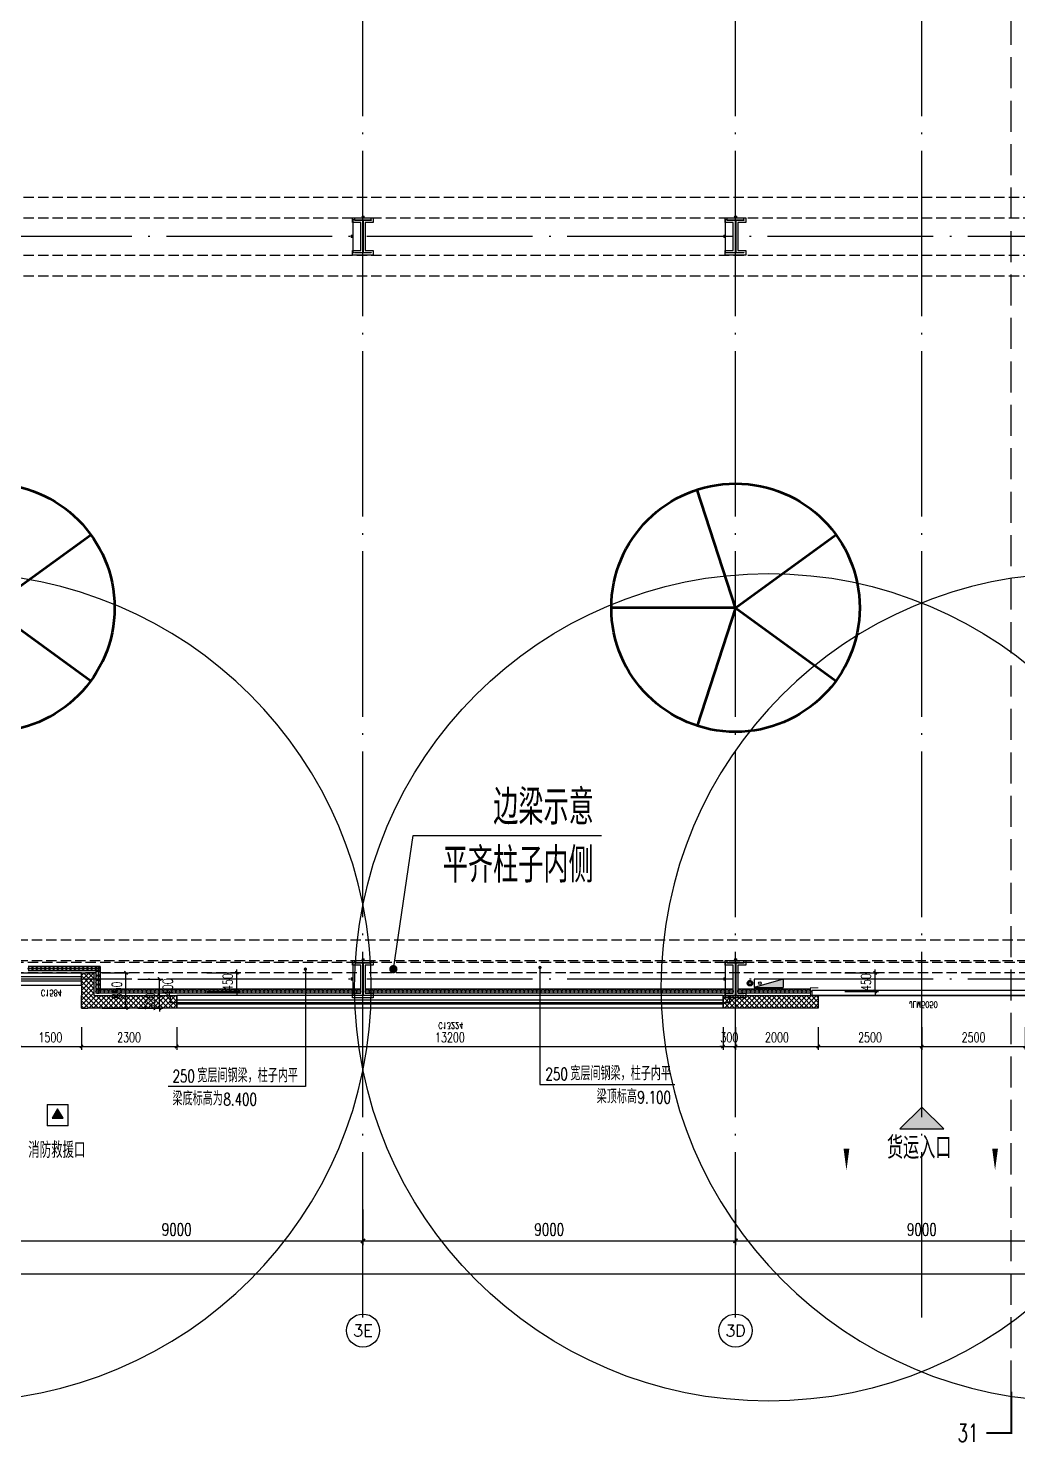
# Model space of a CAD drawing. Extents: x -1313754 to 847533, y 489853 to 941203.
# Drawn here: x -172940 to -149037, y 537738 to 571901 of the extents above; entities that cross this region are included whole.
import ezdxf
from ezdxf.enums import TextEntityAlignment as Align

# ---------------------------------------------------------------- set-up
doc = ezdxf.new("R2010")
doc.units = 0
doc.header["$LTSCALE"] = 1000
doc.header["$MEASUREMENT"] = 0
for name, pattern in [('10平面$0$DASH', [0.35, 0.25, -0.1]), ('DASH', [0.35, 0.25, -0.1]), ('DOTE', [2.42, 2, -0.2, 0.02, -0.2])]:
    doc.linetypes.add(name, pattern=pattern)
doc.layers.get('Defpoints').update_dxf_attribs({"color": 210})
for name, color, linetype in [('10平面$0$WINDOW', 4, 'Continuous'), ('10平面$0$WINDOW_TEXT', 7, 'Continuous'), ('A-AXIS-D', 1, 'Continuous'), ('A-AXIS-DOTE', 14, 'DOTE'), ('A-AXIS-DP', 126, 'Continuous'), ('A-AXIS-SYMB', 3, 'Continuous'), ('A-HATCH-2', 251, 'Continuous'), ('A-HRAIL', 173, 'Continuous'), ('A-LIN-V', 9, 'Continuous'), ('A-SFCE', 30, 'Continuous'), ('A-TEXT', 61, 'Continuous'), ('A-WINDOW', 140, 'Continuous'), ('AS-COLN', 6, 'Continuous'), ('AS-WALL', 40, 'Continuous'), ('AS-结构边线层', 200, 'Continuous'), ('DIM_SYMB', 3, 'Continuous'), ('FH-line', 180, 'Continuous'), ('FH-tri', 180, 'Continuous'), ('PUB_HATCH', 8, 'Continuous'), ('PUB_TEXT', 7, 'Continuous'), ('RP-N2-01$0$$0$A-WIND-J', 1, 'Continuous'), ('RP-N2-01$0$A-WIND-J', 3, 'Continuous'), ('SB_ZF消火栓', 10, 'Continuous'), ('SB_ZF消火栓M', 10, 'Continuous'), ('建-窗', 4, 'Continuous'), ('建-门窗编号', 7, 'Continuous')]:
    doc.layers.add(name, color=color, linetype=linetype)
doc.layers.add('LG-ZF消防', color=1, linetype='Continuous', lineweight=60)
doc.styles.add('10平面$0$_TCH_WINDOW', font='SIMPLEX', dxfattribs={"height": 3.5, "bigfont": 'GBCBIG'})
doc.styles.add('_TCH_AXIS', font='COMPLEX', dxfattribs={"bigfont": 'GBCBIG'})
doc.styles.add('_TCH_DIM', font='SIMPLEX', dxfattribs={"bigfont": 'GBCBIG'})
doc.styles.add('_TCH_DIM_T3', font='SIMPLEX', dxfattribs={"width": 0.705882, "bigfont": 'GBCBIG'})
doc.styles.add('_TCH_LABEL', font='COMPLEX', dxfattribs={"bigfont": 'GBCBIG'})
doc.styles.add('A-STANDARD', font='SIMPLEX', dxfattribs={"bigfont": 'GBCBIG'})
doc.styles.add('A-WIN-LABEL', font='SIMPLEX', dxfattribs={"bigfont": 'GBCBIG'})
doc.dimstyles.new('_TCH_ARCH&&10', dxfattribs={"dimtxt": 29.75, "dimasz": 10, "dimexe": 10, "dimexo": 10, "dimgap": 12.625, "dimtad": 1, "dimdec": 0, "dimzin": 0, "dimdsep": 46, "dimtxsty": '_TCH_DIM_T3', "dimblk": 'ARCHTICK', "dimcen": 0.09, "dimclrt": 7, "dimazin": 2, "dimtfac": 1, "dimtdec": 0, "dimtix": 1, "dimtmove": 2, "dimatfit": 3, "dimfxl": 0, "dimtolj": 1, "dimtzin": 0, "dimarcsym": 0})
doc.dimstyles.new('_TCH_ARCH&&100', dxfattribs={"dimtxt": 297.5, "dimasz": 100, "dimexe": 100, "dimexo": 100, "dimgap": 126.25, "dimtad": 1, "dimdec": 0, "dimzin": 0, "dimdsep": 46, "dimtxsty": '_TCH_DIM_T3', "dimblk": 'ARCHTICK', "dimcen": 0.09, "dimclrt": 7, "dimazin": 2, "dimtfac": 1, "dimtdec": 0, "dimtix": 1, "dimtmove": 2, "dimatfit": 3, "dimfxl": 0, "dimtolj": 1, "dimtzin": 0, "dimarcsym": 0})
doc.dimstyles.new('_TCH_ARCH&&80', dxfattribs={"dimtxt": 238, "dimasz": 80, "dimexe": 80, "dimexo": 80, "dimgap": 101, "dimtad": 1, "dimdec": 0, "dimzin": 0, "dimdsep": 46, "dimtxsty": '_TCH_DIM_T3', "dimblk": 'ARCHTICK', "dimcen": 0.09, "dimclrt": 7, "dimazin": 2, "dimtfac": 1, "dimtdec": 0, "dimtix": 1, "dimtmove": 2, "dimatfit": 3, "dimfxl": 0, "dimtolj": 1, "dimtzin": 0, "dimarcsym": 0})
pattern_1 = [(45, (60, 0), (-60.000061, 60.000061), []), (135, (60, 0), (-60.000061, -60.000061), [])]

# ---------------------------------------------------------------- blocks, each defined once
blk = doc.blocks.new('_ArchTick')
at = {"color": 0, "linetype": 'ByBlock', "const_width": 0.4}
blk.add_lwpolyline([(-0.5, -0.5), (0.5, 0.5)], dxfattribs=at)
blk = doc.blocks.new('*D1278')
at = {"layer": 'A-AXIS-D', "color": 0, "lineweight": -2}
for p, q in [((46882, -261470), (46882, -262328)), ((55882, -261470), (55882, -262328)), ((46882, -262228), (55882, -262228))]:
    blk.add_line(p, q, dxfattribs=at)
at = {"layer": 'Defpoints', "color": 0}
for p in [(46882, -261370), (55882, -261370), (55882, -262228)]:
    blk.add_point(p, dxfattribs=at)
at = {"layer": 'A-AXIS-D', "color": 0, "lineweight": -2, "xscale": 100, "yscale": 100, "zscale": 100, "rotation": 180}
blk.add_blockref('_ArchTick', (46882, -262228), dxfattribs=at)
at = {"layer": 'A-AXIS-D', "color": 0, "lineweight": -2, "xscale": 100, "yscale": 100, "zscale": 100}
blk.add_blockref('_ArchTick', (55882, -262228), dxfattribs=at)
at = {"layer": 'A-AXIS-D', "color": 7, "insert": (51382, -261953), "char_height": 297.5, "attachment_point": 5, "style": '_TCH_DIM_T3'}
blk.add_mtext('\\A1;9000', dxfattribs=at)
blk = doc.blocks.new('*D1279')
at = {"layer": 'A-AXIS-D', "color": 0, "lineweight": -2}
for p, q in [((55882, -261470), (55882, -262328)), ((64882, -261470), (64882, -262328)), ((55882, -262228), (64882, -262228))]:
    blk.add_line(p, q, dxfattribs=at)
at = {"layer": 'Defpoints', "color": 0}
for p in [(55882, -261370), (64882, -261370), (64882, -262228)]:
    blk.add_point(p, dxfattribs=at)
at = {"layer": 'A-AXIS-D', "color": 0, "lineweight": -2, "xscale": 100, "yscale": 100, "zscale": 100, "rotation": 180}
blk.add_blockref('_ArchTick', (55882, -262228), dxfattribs=at)
at = {"layer": 'A-AXIS-D', "color": 0, "lineweight": -2, "xscale": 100, "yscale": 100, "zscale": 100}
blk.add_blockref('_ArchTick', (64882, -262228), dxfattribs=at)
at = {"layer": 'A-AXIS-D', "color": 7, "insert": (60382, -261953), "char_height": 297.5, "attachment_point": 5, "style": '_TCH_DIM_T3'}
blk.add_mtext('\\A1;9000', dxfattribs=at)
blk = doc.blocks.new('*D1280')
at = {"layer": 'A-AXIS-D', "color": 0, "lineweight": -2}
for p, q in [((64882, -261470), (64882, -262328)), ((73882, -261470), (73882, -262328)), ((64882, -262228), (73882, -262228))]:
    blk.add_line(p, q, dxfattribs=at)
at = {"layer": 'Defpoints', "color": 0}
for p in [(64882, -261370), (73882, -261370), (73882, -262228)]:
    blk.add_point(p, dxfattribs=at)
at = {"layer": 'A-AXIS-D', "color": 0, "lineweight": -2, "xscale": 100, "yscale": 100, "zscale": 100, "rotation": 180}
blk.add_blockref('_ArchTick', (64882, -262228), dxfattribs=at)
at = {"layer": 'A-AXIS-D', "color": 0, "lineweight": -2, "xscale": 100, "yscale": 100, "zscale": 100}
blk.add_blockref('_ArchTick', (73882, -262228), dxfattribs=at)
at = {"layer": 'A-AXIS-D', "color": 7, "insert": (69382, -261953), "char_height": 297.5, "attachment_point": 5, "style": '_TCH_DIM_T3'}
blk.add_mtext('\\A1;9000', dxfattribs=at)
blk = doc.blocks.new('*D1408')
at = {"layer": 'A-AXIS-D', "color": 0, "lineweight": -2}
for p, q in [((-93018, -261570), (-93018, -263128)), ((92682, -261570), (92682, -263128)), ((-93018, -263028), (92682, -263028))]:
    blk.add_line(p, q, dxfattribs=at)
at = {"layer": 'Defpoints', "color": 0}
for p in [(-93018, -261470), (92682, -261470), (92682, -263028)]:
    blk.add_point(p, dxfattribs=at)
at = {"layer": 'A-AXIS-D', "color": 0, "lineweight": -2, "xscale": 100, "yscale": 100, "zscale": 100, "rotation": 180}
blk.add_blockref('_ArchTick', (-93018, -263028), dxfattribs=at)
at = {"layer": 'A-AXIS-D', "color": 0, "lineweight": -2, "xscale": 100, "yscale": 100, "zscale": 100}
blk.add_blockref('_ArchTick', (92682, -263028), dxfattribs=at)
at = {"layer": 'A-AXIS-D', "color": 7, "insert": (-168, -262753), "char_height": 297.5, "attachment_point": 5, "style": '_TCH_DIM_T3'}
blk.add_mtext('\\A1;185700', dxfattribs=at)
blk = doc.blocks.new('JYC-1')
at = {"layer": 'FH-tri'}
h = blk.add_hatch(color=2, dxfattribs=at)
h.dxf.hatch_style = 1
h.paths.add_polyline_path([(1120, -2370), (2370, -1120), (1120, -1120)])
at = {"layer": 'FH-tri', "color": 2}
blk.add_lwpolyline([(1120, -2370), (2370, -1120), (2370, -1120), (1120, -1120)], close=True, dxfattribs=at)
at = {"layer": 'A-TEXT', "style": 'A-STANDARD'}
blk.add_text('货运入口', height=900.2, rotation=45, dxfattribs=at).set_placement((1604, -3587))
blk = doc.blocks.new('WINDOW2DLIB$DYNSTYLE$00000005')
at = {"color": 0}
for points in [[(-0.5, 0.5), (-0.5, -0.5)], [(-0.5, 0.5), (0.5, 0.5)], [(0.5, -0.5), (0.5, 0.5)], [(0.5, 0.1667), (-0.5, 0.1667)], [(0.5, -0.1667), (-0.5, -0.1667)], [(-0.5, -0.5), (0.5, -0.5)]]:
    blk.add_lwpolyline(points, dxfattribs=at)
blk = doc.blocks.new('10平面$0$$DorLib2D$00000126')
at = {"color": 0, "linetype": 'Continuous'}
for p, q in [((-0.532, 0.5), (-0.532, 0.9)), ((0.532, 0.9), (0.532, 0.5))]:
    blk.add_line(p, q, dxfattribs=at)
at = {"color": 0, "linetype": '10平面$0$DASH'}
for p, q in [((-0.532, 0.9), (0.532, 0.9)), ((-0.532, 0.5), (0.532, 0.5))]:
    blk.add_line(p, q, dxfattribs=at)
blk = doc.blocks.new('42343243')
at = {"layer": 'PUB_HATCH'}
h = blk.add_hatch(dxfattribs=at)
h.set_pattern_fill('多孔材料', color=256, scale=30, style=0)
h.set_pattern_definition(pattern_1)
h.paths.add_polyline_path([(-171654, 1222870), (-171504, 1222970), (-171504, 1223170), (-171654, 1223170)])
h = blk.add_hatch(dxfattribs=at)
h.set_pattern_fill('多孔材料', color=256, scale=30, style=0)
h.set_pattern_definition(pattern_1)
h.paths.add_polyline_path([(-171354, 1222870), (-169354, 1222870), (-169354, 1223170), (-171504, 1223170), (-171504, 1222970)])
h = blk.add_hatch(dxfattribs=at)
h.set_pattern_fill('多孔材料', color=256, scale=30, style=0)
h.set_pattern_definition(pattern_1)
h.paths.add_polyline_path([(-153854, 1223170), (-156154, 1223170), (-156154, 1222870), (-153854, 1222870)])
h = blk.add_hatch(dxfattribs=at)
h.set_pattern_fill('多孔材料', color=256, scale=30, style=0)
h.set_pattern_definition(pattern_1)
h.paths.add_polyline_path([(-171654, 1222620), (-171354, 1222320), (-171354, 1222870), (-171504, 1222970), (-171654, 1222870)])
h = blk.add_hatch(dxfattribs=at)
h.set_pattern_fill('多孔材料', color=256, scale=30, style=0)
h.set_pattern_definition(pattern_1)
h.paths.add_polyline_path([(-171654, 1222620), (-171654, 1222320), (-171354, 1222320)])
at = {"layer": 'AS-WALL'}
for p, q in [((-171654, 1223170), (-171504, 1223170)), ((-171654, 1223170), (-171654, 1222870)), ((-169354, 1223170), (-171504, 1223170)), ((-169354, 1222870), (-169354, 1223170)), ((-153854, 1223170), (-156154, 1223170)), ((-156154, 1223170), (-156154, 1222870)), ((-153854, 1222870), (-153854, 1223170)), ((-171654, 1222870), (-171654, 1222870)), ((-171654, 1222620), (-171654, 1222870)), ((-171354, 1222320), (-171354, 1222870)), ((-171354, 1222870), (-169354, 1222870)), ((-156154, 1222870), (-153854, 1222870)), ((-171654, 1222620), (-171654, 1222320)), ((-171654, 1222320), (-171354, 1222320))]:
    blk.add_line(p, q, dxfattribs=at)
at = {"layer": '10平面$0$WINDOW'}
ref = blk.add_blockref('10平面$0$$DorLib2D$00000126', (-151354, 1223020), dxfattribs=dict(at, xscale=5000, yscale=300, zscale=300, rotation=180))
ref.add_attrib('A', 'JLM5050', (-151655, 1223016), dxfattribs={"layer": '10平面$0$WINDOW_TEXT', "ltscale": 500, "height": 148.8, "style": '10平面$0$_TCH_WINDOW', "width": 0.705882})
at = {"layer": '建-窗'}
ref = blk.add_blockref('WINDOW2DLIB$DYNSTYLE$00000005', (-162754, 1223020), dxfattribs=dict(at, xscale=-13200, yscale=-300, zscale=300, rotation=359.9999999996728))
ref.add_attrib('A', 'C13224', (-163034, 1223521), dxfattribs={"layer": '建-门窗编号', "ltscale": 500, "height": 148.8, "style": 'A-WIN-LABEL', "width": 0.705882})
ref = blk.add_blockref('WINDOW2DLIB$DYNSTYLE$00000005', (-172404, 1222470), dxfattribs=dict(at, xscale=-1500, yscale=300, zscale=300, rotation=179.9999999999555))
ref.add_attrib('A', 'C1584', (-172634, 1222733), dxfattribs={"layer": '建-门窗编号', "ltscale": 500, "height": 148.8, "rotation": 360, "style": 'A-WIN-LABEL', "width": 0.705882})
blk = doc.blocks.new('43243')
at = {"layer": 'AS-结构边线层'}
blk.add_lwpolyline([(-210494, 548520), (-200454, 548520), (-200454, 549070), (-198354, 549070), (-198354, 548520), (-196514, 548520), (-196514, 548350), (-175294, 548350), (-175294, 548520), (-173454, 548520), (-173454, 549070), (-171354, 549070), (-171354, 548520), (-169514, 548520), (-169514, 548350), (-155994, 548350), (-155994, 548520), (-146454, 548520)], dxfattribs=at)
blk = doc.blocks.new('*D1757')
at = {"layer": 'A-AXIS-DP', "color": 0, "lineweight": -2}
for p, q in [((-153210, 549070), (-152402, 549070)), ((-152482, 549070), (-152482, 549150)), ((-152482, 548620), (-152482, 549070)), ((-153210, 548620), (-152402, 548620)), ((-152482, 548620), (-152482, 548540))]:
    blk.add_line(p, q, dxfattribs=at)
at = {"layer": 'Defpoints', "color": 0}
for p in [(-153290, 549070), (-152482, 549070), (-153290, 548620)]:
    blk.add_point(p, dxfattribs=at)
at = {"layer": 'A-AXIS-DP', "color": 0, "lineweight": -2, "xscale": 80, "yscale": 80, "zscale": 80}
for p, rotation in [((-152482, 549070), 270), ((-152482, 548620), 90)]:
    blk.add_blockref('_ArchTick', p, dxfattribs=dict(at, rotation=rotation))
at = {"layer": 'A-AXIS-DP', "color": 7, "insert": (-152702, 548845), "char_height": 238, "attachment_point": 5, "rotation": 90, "style": '_TCH_DIM_T3'}
blk.add_mtext('\\A1;450', dxfattribs=at)
blk = doc.blocks.new('*D1760')
at = {"layer": 'A-AXIS-DP', "color": 0, "lineweight": -2}
for p, q in [((-168630, 549070), (-167822, 549070)), ((-167902, 549070), (-167902, 549150)), ((-167902, 548620), (-167902, 549070)), ((-168630, 548620), (-167822, 548620)), ((-167902, 548620), (-167902, 548540))]:
    blk.add_line(p, q, dxfattribs=at)
at = {"layer": 'Defpoints', "color": 0}
for p in [(-168710, 549070), (-167902, 549070), (-168710, 548620)]:
    blk.add_point(p, dxfattribs=at)
at = {"layer": 'A-AXIS-DP', "color": 0, "lineweight": -2, "xscale": 80, "yscale": 80, "zscale": 80}
for p, rotation in [((-167902, 549070), 270), ((-167902, 548620), 90)]:
    blk.add_blockref('_ArchTick', p, dxfattribs=dict(at, rotation=rotation))
at = {"layer": 'A-AXIS-DP', "color": 7, "insert": (-168122, 548845), "char_height": 238, "attachment_point": 5, "rotation": 90, "style": '_TCH_DIM_T3'}
blk.add_mtext('\\A1;450', dxfattribs=at)
blk = doc.blocks.new('4324324')
at = {"layer": 'A-HATCH-2', "linetype": 'DASH'}
for p, q in [((-313054.2, 567820), (-128854.2, 567820)), ((-313054.2, 567320), (-128854.2, 567320)), ((-313054.2, 566419.9), (-128854.2, 566419.9)), ((-313054.2, 565919.9), (-128854.2, 565919.9)), ((-312854.2, 549870), (-138054.2, 549870)), ((-312854.2, 549370), (-138054.2, 549370))]:
    blk.add_line(p, q, dxfattribs=at)
blk = doc.blocks.new('w4324324')
at = {"layer": 'A-HATCH-2', "lineweight": 60}
for q in [(-1694760, 686605), (-1697614, 684532), (-1691907, 684532), (-1696524, 681178), (-1692997, 681178)]:
    blk.add_line((-1694760, 683605), q, dxfattribs=at)
blk.add_circle((-1694760, 683605), 3000, dxfattribs=at)
blk = doc.blocks.new('342343')
at = {"layer": 'A-LIN-V'}
for p in [(1030710, -26444), (1030710, -44444)]:
    blk.add_blockref('w4324324', p, dxfattribs=at)
blk = doc.blocks.new('*D1767')
at = {"layer": 'A-AXIS-DP', "color": 0, "lineweight": -2}
for p, q in [((-165054, 621030), (-165054, 621079)), ((-165054, 621069), (-164654, 621069)), ((-164654, 621030), (-164654, 621079))]:
    blk.add_line(p, q, dxfattribs=at)
at = {"layer": 'Defpoints', "color": 0}
for p in [(-165054, 621020), (-164654, 621069), (-164654, 621020)]:
    blk.add_point(p, dxfattribs=at)
at = {"layer": 'A-AXIS-DP', "color": 0, "lineweight": -2, "xscale": 10, "yscale": 10, "zscale": 10, "rotation": 180}
blk.add_blockref('_ArchTick', (-165054, 621069), dxfattribs=at)
at = {"layer": 'A-AXIS-DP', "color": 0, "lineweight": -2, "xscale": 10, "yscale": 10, "zscale": 10}
blk.add_blockref('_ArchTick', (-164654, 621069), dxfattribs=at)
at = {"layer": 'A-AXIS-DP', "color": 7, "insert": (-164854, 621096), "char_height": 29.8, "attachment_point": 5, "style": '_TCH_DIM_T3'}
blk.add_mtext('\\A1;400', dxfattribs=at)
blk = doc.blocks.new('*D1768')
at = {"layer": 'A-AXIS-DP', "color": 0, "lineweight": -2}
for p, q in [((-165064, 621020), (-165105, 621020)), ((-165095, 620220), (-165095, 621020)), ((-165064, 620220), (-165105, 620220))]:
    blk.add_line(p, q, dxfattribs=at)
at = {"layer": 'Defpoints', "color": 0}
for p in [(-165095, 621020), (-165054, 621020), (-165054, 620220)]:
    blk.add_point(p, dxfattribs=at)
at = {"layer": 'A-AXIS-DP', "color": 0, "lineweight": -2, "xscale": 10, "yscale": 10, "zscale": 10}
for p, rotation in [((-165095, 621020), 90), ((-165095, 620220), 270)]:
    blk.add_blockref('_ArchTick', p, dxfattribs=dict(at, rotation=rotation))
at = {"layer": 'A-AXIS-DP', "color": 7, "insert": (-165123, 620620), "char_height": 29.8, "attachment_point": 5, "rotation": 90, "style": '_TCH_DIM_T3'}
blk.add_mtext('\\A1;800', dxfattribs=at)
blk = doc.blocks.new('RP-N2-01$0$$0$xfjy')
at = {"layer": 'RP-N2-01$0$$0$A-WIND-J'}
h = blk.add_hatch(color=256, dxfattribs=at)
h.dxf.hatch_style = 1
h.paths.add_polyline_path([(1141876, -26214), (1142135, -26214), (1142005, -25989)])
at = {"layer": 'RP-N2-01$0$$0$A-WIND-J', "const_width": 25}
blk.add_lwpolyline([(1141755, -25889), (1141755, -26389), (1142255, -26389), (1142255, -25889)], close=True, dxfattribs=at)
at = {"layer": 'RP-N2-01$0$$0$A-WIND-J'}
for points in [[(1141755, -26389), (1142255, -26389), (1142255, -25889), (1141755, -25889)], [(1141876, -26214), (1142135, -26214), (1142005, -25989)]]:
    blk.add_lwpolyline(points, close=True, dxfattribs=at)
blk = doc.blocks.new('RP-N2-01$0$xfjy')
at = {"layer": 'RP-N2-01$0$$0$A-WIND-J'}
blk.add_blockref('RP-N2-01$0$$0$xfjy', (0, 0), dxfattribs=at)
blk = doc.blocks.new('1232')
at = {"layer": 'RP-N2-01$0$A-WIND-J'}
blk.add_blockref('RP-N2-01$0$xfjy', (-1314235, 571769, 0), dxfattribs=at)
at = {"layer": 'A-TEXT', "style": '_TCH_DIM'}
blk.add_text('消防救援口', height=384.1, dxfattribs=at).set_placement((-172941, 544597, 0))
blk = doc.blocks.new('3333')
at = {"layer": 'A-SFCE', "const_width": 20}
blk.add_lwpolyline([(-227064, 766320), (-227064, 766510), (-227244, 766510), (-227244, 766320)], dxfattribs=at)
blk = doc.blocks.new('99平面图例外参$0$$LinePat$圆环')
for points in [[(0, 150), (300, 150)], [(0, 0), (300, 0)], [(0, -150), (300, -150)]]:
    blk.add_lwpolyline(points)
at = {"color": 0}
blk.add_circle((150, 0), 150, dxfattribs=at)
blk = doc.blocks.new('34242343243')
at = {"layer": 'A-HRAIL', "yscale": 0.3333333333333333, "zscale": 0.3333333333333333}
for p, xscale, rotation in [((-172838, 549170), 0.3402776645623614, 180), ((-172735, 549170), 0.3402776645623614, 180), ((-172633, 549170), 0.3402776645623614, 180), ((-172531, 549170), 0.3402776645623614, 180), ((-172429, 549170), 0.3402776645623614, 180), ((-172327, 549170), 0.3402776645623614, 180), ((-172225, 549170), 0.3402776645623614, 180), ((-172123, 549170), 0.3402776645623614, 180), ((-172021, 549170), 0.3402776645623614, 180), ((-171919, 549170), 0.3402776645623614, 180), ((-171817, 549170), 0.3402776645623614, 180), ((-171715, 549170), 0.3402776645623614, 180), ((-171613, 549170), 0.3402776645623614, 180), ((-171510, 549170), 0.3402776645623614, 180), ((-171408, 549170), 0.3402776645623614, 180), ((-171306, 549170), 0.3402776645623614, 180), ((-171204, 549170), 0.3402776645623614, 180), ((-171254, 549220), 0.3611111227129974, 270), ((-171254, 549112), 0.3611111227129974, 270), ((-171254, 549003), 0.3611111227129974, 270), ((-171254, 548895), 0.3611111227129974, 270), ((-171254, 548787), 0.3611111227129974, 270), ((-171254, 548678), 0.3611111227129974, 270), ((-171203, 548626), 0.3384127415496768, 180.0000000002033), ((-171101, 548626), 0.3384127415496768, 180.0000000002033), ((-171000, 548626), 0.3384127415496768, 180.0000000002033), ((-170898, 548626), 0.3384127415496768, 180.0000000002033), ((-170797, 548626), 0.3384127415496768, 180.0000000002033), ((-170695, 548626), 0.3384127415496768, 180.0000000002033), ((-170594, 548626), 0.3384127415496768, 180.0000000002033), ((-170492, 548626), 0.3384127415496768, 180.0000000002033), ((-170390, 548626), 0.3384127415496768, 180.0000000002033), ((-170289, 548626), 0.3384127415496768, 180.0000000002033), ((-170187, 548626), 0.3384127415496768, 180.0000000002033), ((-170086, 548626), 0.3384127415496768, 180.0000000002033), ((-169984, 548626), 0.3384127415496768, 180.0000000002033), ((-169883, 548626), 0.3384127415496768, 180.0000000002033), ((-169781, 548626), 0.3384127415496768, 180.0000000002033), ((-169680, 548626), 0.3384127415496768, 180.0000000002033), ((-169578, 548626), 0.3384127415496768, 180.0000000002033), ((-169477, 548626), 0.3384127415496768, 180.0000000002033), ((-169375, 548626), 0.3384127415496768, 180.0000000002033), ((-169274, 548626), 0.3384127415496768, 180.0000000002033), ((-169172, 548626), 0.3384127415496768, 180.0000000002033), ((-169071, 548626), 0.3384127415496768, 180.0000000002033), ((-168969, 548626), 0.3384127415496768, 180.0000000002033), ((-168868, 548626), 0.3384127415496768, 180.0000000002033), ((-168766, 548626), 0.3384127415496768, 180.0000000002033), ((-168665, 548626), 0.3384127415496768, 180.0000000002033), ((-168563, 548626), 0.3384127415496768, 180.0000000002033), ((-168462, 548626), 0.3384127415496768, 180.0000000002033), ((-168360, 548626), 0.3384127415496768, 180.0000000002033), ((-168258, 548626), 0.3384127415496768, 180.0000000002033), ((-168157, 548626), 0.3384127415496768, 180.0000000002033), ((-168055, 548626), 0.3384127415496768, 180.0000000002033), ((-167954, 548626), 0.3384127415496768, 180.0000000002033), ((-167852, 548626), 0.3384127415496768, 180.0000000002033), ((-167751, 548626), 0.3384127415496768, 180.0000000002033), ((-167649, 548626), 0.3384127415496768, 180.0000000002033), ((-167548, 548626), 0.3384127415496768, 180.0000000002033), ((-167446, 548626), 0.3384127415496768, 180.0000000002033), ((-167345, 548626), 0.3384127415496768, 180.0000000002033), ((-167243, 548626), 0.3384127415496768, 180.0000000002033), ((-167142, 548626), 0.3384127415496768, 180.0000000002033), ((-167040, 548626), 0.3384127415496768, 180.0000000002033), ((-166939, 548626), 0.3384127415496768, 180.0000000002033), ((-166837, 548626), 0.3384127415496768, 180.0000000002033), ((-166736, 548626), 0.3384127415496768, 180.0000000002033), ((-166634, 548626), 0.3384127415496768, 180.0000000002033), ((-166533, 548626), 0.3384127415496768, 180.0000000002033), ((-166431, 548626), 0.3384127415496768, 180.0000000002033), ((-166330, 548626), 0.3384127415496768, 180.0000000002033), ((-166228, 548626), 0.3384127415496768, 180.0000000002033), ((-166126, 548626), 0.3384127415496768, 180.0000000002033), ((-166025, 548626), 0.3384127415496768, 180.0000000002033), ((-165923, 548626), 0.3384127415496768, 180.0000000002033), ((-165822, 548626), 0.3384127415496768, 180.0000000002033), ((-165720, 548626), 0.3384127415496768, 180.0000000002033), ((-165619, 548626), 0.3384127415496768, 180.0000000002033), ((-165517, 548626), 0.3384127415496768, 180.0000000002033), ((-165416, 548626), 0.3384127415496768, 180.0000000002033), ((-165314, 548626), 0.3384127415496768, 180.0000000002033), ((-165213, 548626), 0.3384127415496768, 180.0000000002033), ((-165111, 548626), 0.3384127415496768, 180.0000000002033), ((-165010, 548626), 0.3384127415496768, 180.0000000002033), ((-164908, 548626), 0.3384127415496768, 180.0000000002033), ((-164699, 548626), 0.3368181818181785, 180.0000000002033), ((-164598, 548626), 0.3368181818181785, 180.0000000002033), ((-164497, 548626), 0.3368181818181785, 180.0000000002033), ((-164396, 548626), 0.3368181818181785, 180.0000000002033), ((-164295, 548626), 0.3368181818181785, 180.0000000002033), ((-164194, 548626), 0.3368181818181785, 180.0000000002033), ((-164093, 548626), 0.3368181818181785, 180.0000000002033), ((-163992, 548626), 0.3368181818181785, 180.0000000002033), ((-163891, 548626), 0.3368181818181785, 180.0000000002033), ((-163790, 548626), 0.3368181818181785, 180.0000000002033), ((-163689, 548626), 0.3368181818181785, 180.0000000002033), ((-163588, 548626), 0.3368181818181785, 180.0000000002033), ((-163487, 548626), 0.3368181818181785, 180.0000000002033), ((-163386, 548626), 0.3368181818181785, 180.0000000002033), ((-163285, 548626), 0.3368181818181785, 180.0000000002033), ((-163183, 548626), 0.3368181818181785, 180.0000000002033), ((-163082, 548626), 0.3368181818181785, 180.0000000002033), ((-162981, 548626), 0.3368181818181785, 180.0000000002033), ((-162880, 548626), 0.3368181818181785, 180.0000000002033), ((-162779, 548626), 0.3368181818181785, 180.0000000002033), ((-162678, 548626), 0.3368181818181785, 180.0000000002033), ((-162577, 548626), 0.3368181818181785, 180.0000000002033), ((-162476, 548626), 0.3368181818181785, 180.0000000002033), ((-162375, 548626), 0.3368181818181785, 180.0000000002033), ((-162274, 548626), 0.3368181818181785, 180.0000000002033), ((-162173, 548626), 0.3368181818181785, 180.0000000002033), ((-162072, 548626), 0.3368181818181785, 180.0000000002033), ((-161971, 548626), 0.3368181818181785, 180.0000000002033), ((-161870, 548626), 0.3368181818181785, 180.0000000002033), ((-161769, 548626), 0.3368181818181785, 180.0000000002033), ((-161668, 548626), 0.3368181818181785, 180.0000000002033), ((-161567, 548626), 0.3368181818181785, 180.0000000002033), ((-161466, 548626), 0.3368181818181785, 180.0000000002033), ((-161365, 548626), 0.3368181818181785, 180.0000000002033), ((-161264, 548626), 0.3368181818181785, 180.0000000002033), ((-161163, 548626), 0.3368181818181785, 180.0000000002033), ((-161062, 548626), 0.3368181818181785, 180.0000000002033), ((-160960, 548626), 0.3368181818181785, 180.0000000002033), ((-160859, 548626), 0.3368181818181785, 180.0000000002033), ((-160758, 548626), 0.3368181818181785, 180.0000000002033), ((-160657, 548626), 0.3368181818181785, 180.0000000002033), ((-160556, 548626), 0.3368181818181785, 180.0000000002033), ((-160455, 548626), 0.3368181818181785, 180.0000000002033), ((-160354, 548626), 0.3368181818181785, 180.0000000002033), ((-160253, 548626), 0.3368181818181785, 180.0000000002033), ((-160152, 548626), 0.3368181818181785, 180.0000000002033), ((-160051, 548626), 0.3368181818181785, 180.0000000002033), ((-159950, 548626), 0.3368181818181785, 180.0000000002033), ((-159849, 548626), 0.3368181818181785, 180.0000000002033), ((-159748, 548626), 0.3368181818181785, 180.0000000002033), ((-159647, 548626), 0.3368181818181785, 180.0000000002033), ((-159546, 548626), 0.3368181818181785, 180.0000000002033), ((-159445, 548626), 0.3368181818181785, 180.0000000002033), ((-159344, 548626), 0.3368181818181785, 180.0000000002033), ((-159243, 548626), 0.3368181818181785, 180.0000000002033), ((-159142, 548626), 0.3368181818181785, 180.0000000002033), ((-159041, 548626), 0.3368181818181785, 180.0000000002033), ((-158940, 548626), 0.3368181818181785, 180.0000000002033), ((-158839, 548626), 0.3368181818181785, 180.0000000002033), ((-158737, 548626), 0.3368181818181785, 180.0000000002033), ((-158636, 548626), 0.3368181818181785, 180.0000000002033), ((-158535, 548626), 0.3368181818181785, 180.0000000002033), ((-158434, 548626), 0.3368181818181785, 180.0000000002033), ((-158333, 548626), 0.3368181818181785, 180.0000000002033), ((-158232, 548626), 0.3368181818181785, 180.0000000002033), ((-158131, 548626), 0.3368181818181785, 180.0000000002033), ((-158030, 548626), 0.3368181818181785, 180.0000000002033), ((-157929, 548626), 0.3368181818181785, 180.0000000002033), ((-157828, 548626), 0.3368181818181785, 180.0000000002033), ((-157727, 548626), 0.3368181818181785, 180.0000000002033), ((-157626, 548626), 0.3368181818181785, 180.0000000002033), ((-157525, 548626), 0.3368181818181785, 180.0000000002033), ((-157424, 548626), 0.3368181818181785, 180.0000000002033), ((-157323, 548626), 0.3368181818181785, 180.0000000002033), ((-157222, 548626), 0.3368181818181785, 180.0000000002033), ((-157121, 548626), 0.3368181818181785, 180.0000000002033), ((-157020, 548626), 0.3368181818181785, 180.0000000002033), ((-156919, 548626), 0.3368181818181785, 180.0000000002033), ((-156818, 548626), 0.3368181818181785, 180.0000000002033), ((-156717, 548626), 0.3368181818181785, 180.0000000002033), ((-156616, 548626), 0.3368181818181785, 180.0000000002033), ((-156514, 548626), 0.3368181818181785, 180.0000000002033), ((-156413, 548626), 0.3368181818181785, 180.0000000002033), ((-156312, 548626), 0.3368181818181785, 180.0000000002033), ((-156211, 548626), 0.3368181818181785, 180.0000000002033), ((-156110, 548626), 0.3368181818181785, 180.0000000002033), ((-156009, 548626), 0.3368181818181785, 180.0000000002033), ((-155908, 548626), 0.3368181818181785, 180.0000000002033), ((-155697, 548626), 0.3444734679432198, 180.000000000205), ((-155593, 548626), 0.3444734679432198, 180.000000000205), ((-155490, 548626), 0.3444734679432198, 180.000000000205), ((-155387, 548626), 0.3444734679432198, 180.000000000205), ((-155283, 548626), 0.3444734679432198, 180.000000000205), ((-155180, 548626), 0.3444734679432198, 180.000000000205), ((-155077, 548626), 0.3444734679432198, 180.000000000205), ((-154973, 548626), 0.3444734679432198, 180.000000000205), ((-154870, 548626), 0.3444734679432198, 180.000000000205), ((-154767, 548626), 0.3444734679432198, 180.000000000205), ((-154663, 548626), 0.3444734679432198, 180.000000000205), ((-154560, 548626), 0.3444734679432198, 180.000000000205), ((-154457, 548626), 0.3444734679432198, 180.000000000205), ((-154353, 548626), 0.3444734679432198, 180.000000000205), ((-154250, 548626), 0.3444734679432198, 180.000000000205), ((-154147, 548626), 0.3444734679432198, 180.000000000205), ((-154043, 548626), 0.3444734679432198, 180.000000000205)]:
    blk.add_blockref('99平面图例外参$0$$LinePat$圆环', p, dxfattribs=dict(at, xscale=xscale, rotation=rotation))
at = {"layer": 'A-SFCE', "xscale": -1.00000000000002, "rotation": 90}
blk.add_blockref('3333', (612467, 321466), dxfattribs=at)
blk = doc.blocks.new('A$C5D961328')
at = {"layer": 'SB_ZF消火栓'}
blk.add_hatch(color=256, dxfattribs=at).paths.add_polyline_path([(0, 40), (700, 40), (700, 240)])
at = {"layer": 'A-LIN-V', "ltscale": 500}
blk.add_circle((350, 40), 10001, dxfattribs=at)
at = {"layer": 'SB_ZF消火栓'}
for p, q in [((700, 240), (0, 240)), ((0, 240), (0, 40)), ((700, 240), (0, 40)), ((0, 40), (700, 40)), ((700, 240), (700, 40))]:
    blk.add_line(p, q, dxfattribs=at)
at = {"layer": 'SB_ZF消火栓', "color": 1}
blk.add_circle((140, 140), 32.5, dxfattribs=at)
blk = doc.blocks.new('we42342343234')
at = {"layer": 'LG-ZF消防'}
blk.add_circle((-155504, 548820), 50, dxfattribs=at)
at = {"layer": 'SB_ZF消火栓M', "xscale": -1}
for p in [(-174304, 548680), (-147304, 548680)]:
    blk.add_blockref('A$C5D961328', p, dxfattribs=at)
at = {"layer": 'SB_ZF消火栓M'}
blk.add_blockref('A$C5D961328', (-155404, 548680), dxfattribs=at)
blk = doc.blocks.new('234243242332')
at = {"layer": 'SB_ZF消火栓'}
blk.add_blockref('we42342343234', (0, 0), dxfattribs=at)
blk = doc.blocks.new('*D667')
at = {"layer": 'A-AXIS-DP', "color": 0, "lineweight": -2}
for p, q in [((-171154, 549070), (-170500, 549070)), ((-170580, 548220), (-170580, 549070)), ((-171154, 548220), (-170500, 548220))]:
    blk.add_line(p, q, dxfattribs=at)
at = {"layer": 'Defpoints', "color": 0}
for p in [(-171234, 549070), (-170580, 549070), (-171234, 548220)]:
    blk.add_point(p, dxfattribs=at)
at = {"layer": 'A-AXIS-DP', "color": 0, "lineweight": -2, "xscale": 80, "yscale": 80, "zscale": 80}
for p, rotation in [((-170580, 549070), 90), ((-170580, 548220), 270)]:
    blk.add_blockref('_ArchTick', p, dxfattribs=dict(at, rotation=rotation))
at = {"layer": 'A-AXIS-DP', "color": 7, "insert": (-170800, 548645), "char_height": 238, "attachment_point": 5, "rotation": 90, "style": '_TCH_DIM_T3'}
blk.add_mtext('\\A1;850', dxfattribs=at)
blk = doc.blocks.new('*D668')
at = {"layer": 'A-AXIS-DP', "color": 0, "lineweight": -2}
for p, q in [((-170294, 548520), (-169690, 548520)), ((-169770, 548520), (-169770, 548600)), ((-169770, 548220), (-169770, 548520)), ((-170294, 548220), (-169690, 548220)), ((-169770, 548220), (-169770, 548140))]:
    blk.add_line(p, q, dxfattribs=at)
at = {"layer": 'Defpoints', "color": 0}
for p in [(-170374, 548520), (-169770, 548520), (-170374, 548220)]:
    blk.add_point(p, dxfattribs=at)
at = {"layer": 'A-AXIS-DP', "color": 0, "lineweight": -2, "xscale": 80, "yscale": 80, "zscale": 80}
for p, rotation in [((-169770, 548520), 270), ((-169770, 548220), 90)]:
    blk.add_blockref('_ArchTick', p, dxfattribs=dict(at, rotation=rotation))
at = {"layer": 'A-AXIS-DP', "color": 7, "insert": (-169990, 548370), "char_height": 238, "attachment_point": 5, "rotation": 90, "style": '_TCH_DIM_T3'}
blk.add_mtext('\\A1;300', dxfattribs=at)
blk = doc.blocks.new('*D669')
at = {"layer": 'A-AXIS-DP', "color": 0, "lineweight": -2}
for p, q in [((-170294, 548920), (-169690, 548920)), ((-169770, 548520), (-169770, 548920)), ((-170294, 548520), (-169690, 548520))]:
    blk.add_line(p, q, dxfattribs=at)
at = {"layer": 'Defpoints', "color": 0}
for p in [(-170374, 548920), (-169770, 548920), (-170374, 548520)]:
    blk.add_point(p, dxfattribs=at)
at = {"layer": 'A-AXIS-DP', "color": 0, "lineweight": -2, "xscale": 80, "yscale": 80, "zscale": 80}
for p, rotation in [((-169770, 548920), 90), ((-169770, 548520), 270)]:
    blk.add_blockref('_ArchTick', p, dxfattribs=dict(at, rotation=rotation))
at = {"layer": 'A-AXIS-DP', "color": 7, "insert": (-169570, 548720), "char_height": 238, "attachment_point": 5, "rotation": 90, "style": '_TCH_DIM_T3'}
blk.add_mtext('\\A1;400', dxfattribs=at)
blk = doc.blocks.new('*D982')
at = {"layer": 'A-AXIS-DP', "color": 0, "lineweight": -2}
for p, q in [((-173154, 547760), (-173154, 547210)), ((-171654, 547760), (-171654, 547210)), ((-173154, 547290), (-171654, 547290))]:
    blk.add_line(p, q, dxfattribs=at)
at = {"layer": 'Defpoints', "color": 0}
for p in [(-173154, 547840), (-171654, 547840), (-171654, 547290)]:
    blk.add_point(p, dxfattribs=at)
at = {"layer": 'A-AXIS-DP', "color": 0, "lineweight": -2, "xscale": 80, "yscale": 80, "zscale": 80, "rotation": 180}
blk.add_blockref('_ArchTick', (-173154, 547290), dxfattribs=at)
at = {"layer": 'A-AXIS-DP', "color": 0, "lineweight": -2, "xscale": 80, "yscale": 80, "zscale": 80}
blk.add_blockref('_ArchTick', (-171654, 547290), dxfattribs=at)
at = {"layer": 'A-AXIS-DP', "color": 7, "insert": (-172404, 547510), "char_height": 238, "attachment_point": 5, "style": '_TCH_DIM_T3'}
blk.add_mtext('\\A1;1500', dxfattribs=at)
blk = doc.blocks.new('*D983')
at = {"layer": 'A-AXIS-DP', "color": 0, "lineweight": -2}
for p, q in [((-171654, 547760), (-171654, 547210)), ((-169354, 547760), (-169354, 547210)), ((-171654, 547290), (-169354, 547290))]:
    blk.add_line(p, q, dxfattribs=at)
at = {"layer": 'Defpoints', "color": 0}
for p in [(-171654, 547840), (-169354, 547840), (-169354, 547290)]:
    blk.add_point(p, dxfattribs=at)
at = {"layer": 'A-AXIS-DP', "color": 0, "lineweight": -2, "xscale": 80, "yscale": 80, "zscale": 80, "rotation": 180}
blk.add_blockref('_ArchTick', (-171654, 547290), dxfattribs=at)
at = {"layer": 'A-AXIS-DP', "color": 0, "lineweight": -2, "xscale": 80, "yscale": 80, "zscale": 80}
blk.add_blockref('_ArchTick', (-169354, 547290), dxfattribs=at)
at = {"layer": 'A-AXIS-DP', "color": 7, "insert": (-170504, 547510), "char_height": 238, "attachment_point": 5, "style": '_TCH_DIM_T3'}
blk.add_mtext('\\A1;2300', dxfattribs=at)
blk = doc.blocks.new('*D984')
at = {"layer": 'A-AXIS-DP', "color": 0, "lineweight": -2}
for p, q in [((-169354, 547760), (-169354, 547210)), ((-156154, 547760), (-156154, 547210)), ((-169354, 547290), (-156154, 547290))]:
    blk.add_line(p, q, dxfattribs=at)
at = {"layer": 'Defpoints', "color": 0}
for p in [(-169354, 547840), (-156154, 547840), (-156154, 547290)]:
    blk.add_point(p, dxfattribs=at)
at = {"layer": 'A-AXIS-DP', "color": 0, "lineweight": -2, "xscale": 80, "yscale": 80, "zscale": 80, "rotation": 180}
blk.add_blockref('_ArchTick', (-169354, 547290), dxfattribs=at)
at = {"layer": 'A-AXIS-DP', "color": 0, "lineweight": -2, "xscale": 80, "yscale": 80, "zscale": 80}
blk.add_blockref('_ArchTick', (-156154, 547290), dxfattribs=at)
at = {"layer": 'A-AXIS-DP', "color": 7, "insert": (-162754, 547510), "char_height": 238, "attachment_point": 5, "style": '_TCH_DIM_T3'}
blk.add_mtext('\\A1;13200', dxfattribs=at)
blk = doc.blocks.new('*D985')
at = {"layer": 'A-AXIS-DP', "color": 0, "lineweight": -2}
for p, q in [((-156154, 547760), (-156154, 547210)), ((-155854, 547760), (-155854, 547210)), ((-156154, 547290), (-156234, 547290)), ((-156154, 547290), (-155854, 547290)), ((-155854, 547290), (-155774, 547290))]:
    blk.add_line(p, q, dxfattribs=at)
at = {"layer": 'Defpoints', "color": 0}
for p in [(-156154, 547840), (-155854, 547840), (-155854, 547290)]:
    blk.add_point(p, dxfattribs=at)
at = {"layer": 'A-AXIS-DP', "color": 0, "lineweight": -2, "xscale": 80, "yscale": 80, "zscale": 80}
blk.add_blockref('_ArchTick', (-156154, 547290), dxfattribs=at)
at = {"layer": 'A-AXIS-DP', "color": 0, "lineweight": -2, "xscale": 80, "yscale": 80, "zscale": 80, "rotation": 180}
blk.add_blockref('_ArchTick', (-155854, 547290), dxfattribs=at)
at = {"layer": 'A-AXIS-DP', "color": 7, "insert": (-156004, 547510), "char_height": 238, "attachment_point": 5, "style": '_TCH_DIM_T3'}
blk.add_mtext('\\A1;300', dxfattribs=at)
blk = doc.blocks.new('*D986')
at = {"layer": 'A-AXIS-DP', "color": 0, "lineweight": -2}
for p, q in [((-155854, 547760), (-155854, 547210)), ((-153854, 547760), (-153854, 547210)), ((-155854, 547290), (-153854, 547290))]:
    blk.add_line(p, q, dxfattribs=at)
at = {"layer": 'Defpoints', "color": 0}
for p in [(-155854, 547840), (-153854, 547840), (-153854, 547290)]:
    blk.add_point(p, dxfattribs=at)
at = {"layer": 'A-AXIS-DP', "color": 0, "lineweight": -2, "xscale": 80, "yscale": 80, "zscale": 80, "rotation": 180}
blk.add_blockref('_ArchTick', (-155854, 547290), dxfattribs=at)
at = {"layer": 'A-AXIS-DP', "color": 0, "lineweight": -2, "xscale": 80, "yscale": 80, "zscale": 80}
blk.add_blockref('_ArchTick', (-153854, 547290), dxfattribs=at)
at = {"layer": 'A-AXIS-DP', "color": 7, "insert": (-154854, 547510), "char_height": 238, "attachment_point": 5, "style": '_TCH_DIM_T3'}
blk.add_mtext('\\A1;2000', dxfattribs=at)
blk = doc.blocks.new('*D987')
at = {"layer": 'A-AXIS-DP', "color": 0, "lineweight": -2}
for p, q in [((-153854, 547760), (-153854, 547210)), ((-151354, 547760), (-151354, 547210)), ((-153854, 547290), (-151354, 547290))]:
    blk.add_line(p, q, dxfattribs=at)
at = {"layer": 'Defpoints', "color": 0}
for p in [(-153854, 547840), (-151354, 547840), (-151354, 547290)]:
    blk.add_point(p, dxfattribs=at)
at = {"layer": 'A-AXIS-DP', "color": 0, "lineweight": -2, "xscale": 80, "yscale": 80, "zscale": 80, "rotation": 180}
blk.add_blockref('_ArchTick', (-153854, 547290), dxfattribs=at)
at = {"layer": 'A-AXIS-DP', "color": 0, "lineweight": -2, "xscale": 80, "yscale": 80, "zscale": 80}
blk.add_blockref('_ArchTick', (-151354, 547290), dxfattribs=at)
at = {"layer": 'A-AXIS-DP', "color": 7, "insert": (-152604, 547510), "char_height": 238, "attachment_point": 5, "style": '_TCH_DIM_T3'}
blk.add_mtext('\\A1;2500', dxfattribs=at)
blk = doc.blocks.new('*D988')
at = {"layer": 'A-AXIS-DP', "color": 0, "lineweight": -2}
for p, q in [((-151354, 547760), (-151354, 547210)), ((-148854, 547760), (-148854, 547210)), ((-151354, 547290), (-148854, 547290))]:
    blk.add_line(p, q, dxfattribs=at)
at = {"layer": 'Defpoints', "color": 0}
for p in [(-151354, 547840), (-148854, 547840), (-148854, 547290)]:
    blk.add_point(p, dxfattribs=at)
at = {"layer": 'A-AXIS-DP', "color": 0, "lineweight": -2, "xscale": 80, "yscale": 80, "zscale": 80, "rotation": 180}
blk.add_blockref('_ArchTick', (-151354, 547290), dxfattribs=at)
at = {"layer": 'A-AXIS-DP', "color": 0, "lineweight": -2, "xscale": 80, "yscale": 80, "zscale": 80}
blk.add_blockref('_ArchTick', (-148854, 547290), dxfattribs=at)
at = {"layer": 'A-AXIS-DP', "color": 7, "insert": (-150104, 547510), "char_height": 238, "attachment_point": 5, "style": '_TCH_DIM_T3'}
blk.add_mtext('\\A1;2500', dxfattribs=at)
blk = doc.blocks.new('dote')
at = {"layer": 'A-AXIS-D'}
for centre in [(55882.2, -264396), (64882.2, -264396)]:
    blk.add_circle(centre, 400, dxfattribs=at)
at = {"layer": 'A-AXIS-DOTE', "ltscale": 2}
for p, q in [((55882.2, -264080), (55882.2, -167560.7)), ((64882.2, -264080), (64882.2, -167560.7)), ((69382.2, -264080), (69382.2, -167560.7)), ((98696.4, -237950), (-97273.6, -237950)), ((98696.4, -255900), (-97273.6, -255900))]:
    blk.add_line(p, q, dxfattribs=at)
at = {"layer": 'DIM_SYMB', "linetype": 'DASH', "ltscale": 3}
blk.add_lwpolyline([(71542.3, -265870), (71542.3, -177720)], dxfattribs=at)
at = {"layer": 'DIM_SYMB', "const_width": 50}
blk.add_lwpolyline([(70942.3, -266870), (71542.3, -266870), (71542.3, -265870)], dxfattribs=at)
at = {"layer": 'PUB_TEXT', "style": '_TCH_AXIS'}
for s, height, p, p2 in [('3E', 288.12, (55642.1, -264540.1), (56122.3, -264540.1)), ('3D', 282.17, (64640.3, -264537.1), (65124.1, -264537.1))]:
    blk.add_text(s, height=height, dxfattribs=at).set_placement(p, p2, align=Align.FIT)
at = {"layer": 'PUB_TEXT', "style": '_TCH_LABEL', "width": 0.705882}
blk.add_text('31', height=425, dxfattribs=at).set_placement((70242.3, -267082.5))
at = {"layer": 'A-AXIS-D'}
for base, p1, p2, picture, middle in [((92682.2, -263027.8), (-93017.8, -261469.8), (92682.2, -261469.8), '*D1408', (-167.8, -262752.8)), ((55882.2, -262227.8), (46882.2, -261369.8), (55882.2, -261369.8), '*D1278', (51382.2, -261952.8)), ((64882.2, -262227.8), (55882.2, -261369.8), (64882.2, -261369.8), '*D1279', (60382.2, -261952.8)), ((73882.2, -262227.8), (64882.2, -261369.8), (73882.2, -261369.8), '*D1280', (69382.2, -261952.8))]:
    dim = blk.add_linear_dim(base=base, p1=p1, p2=p2, angle=0, dimstyle='_TCH_ARCH&&100', override={"dimgap": 0}, dxfattribs=at)
    dim.commit()
    dim.dimension.update_dxf_attribs({"geometry": picture, "text_midpoint": middle, "dimtype": 161})
blk = doc.blocks.new('3243243')
at = {"layer": 'A-AXIS-SYMB'}
for p, q in [((-166245.8, 549160), (-166245.8, 546320)), ((-160580, 549200), (-160580, 546370)), ((-166245.8, 546320), (-169560, 546320)), ((-160580, 546370), (-157320, 546370))]:
    blk.add_line(p, q, dxfattribs=at)
at = {"layer": 'A-AXIS-SYMB', "const_width": 40}
for points in [[(-166245.8, 549180, 1), (-166245.8, 549140, 1)], [(-160580, 549220, 1), (-160580, 549180, 1)]]:
    blk.add_lwpolyline(points, format="xyb", close=True, dxfattribs=at)
at = {"layer": 'A-SFCE', "color": 2, "linetype": 'DASH'}
for p, q in [((-165004.2, 549320), (-173704.2, 549320)), ((-165004.2, 549070), (-173704.2, 549070))]:
    blk.add_line(p, q, dxfattribs=at)
at = {"layer": 'A-SFCE', "linetype": 'DASH'}
for p, q in [((-147004.2, 549320), (-164704.2, 549320)), ((-147004.2, 549070), (-164704.2, 549070))]:
    blk.add_line(p, q, dxfattribs=at)
at = {"layer": 'PUB_TEXT', "style": '_TCH_DIM', "width": 0.705882}
for s, p in [('250', (-169455, 546425)), ('250', (-160445.2, 546475)), ('8.400', (-168226.3, 545865)), ('9.100', (-158225, 545915))]:
    blk.add_text(s, height=297.5, dxfattribs=at).set_placement(p)
at = {"layer": 'PUB_TEXT', "style": '_TCH_DIM'}
for s, p in [('宽层间钢梁，柱子内平', (-168855, 546425)), ('宽层间钢梁，柱子内平', (-159845.2, 546475)), ('梁顶标高', (-159208, 545915)), ('梁底标高为', (-169455, 545865))]:
    blk.add_text(s, height=337.59, dxfattribs=at).set_placement(p)
at = {"layer": 'A-AXIS-DP', "color": 1}
for p1, p2, picture, middle in [((-168710, 548620), (-168710, 549070), '*D1760', (-168122, 548845)), ((-153290, 548620), (-153290, 549070), '*D1757', (-152702, 548845))]:
    dim = blk.add_aligned_dim(p1=p1, p2=p2, distance=-808, dimstyle='_TCH_ARCH&&80', dxfattribs=at)
    dim.commit()
    dim.dimension.update_dxf_attribs({"geometry": picture, "text_midpoint": middle})
blk = doc.blocks.new('w42343243')
at = {"layer": 'A-HATCH-2'}
blk.add_lwpolyline([(-165104.2, 621070), (-164604.2, 621070), (-164604.2, 620958), (-164800.2, 620958), (-164800.2, 620282), (-164604.2, 620282), (-164604.2, 620170), (-165104.2, 620170), (-165104.2, 620282), (-164908.2, 620282), (-164908.2, 620958), (-165104.2, 620958)], close=True, dxfattribs=at)
at = {"layer": 'AS-COLN', "color": 3}
blk.add_lwpolyline([(-165054.2, 621020), (-164654.2, 621020), (-164654.2, 621008), (-164850.2, 621008), (-164850.2, 620232), (-164654.2, 620232), (-164654.2, 620220), (-165054.2, 620220), (-165054.2, 620232), (-164858.2, 620232), (-164858.2, 621008), (-165054.2, 621008)], close=True, dxfattribs=at)
at = {"layer": 'A-AXIS-DP'}
for p1, p2, distance, picture, middle in [((-165054.2, 621020), (-164654.2, 621020), 48.8, '*D1767', (-164854.2, 621096.2)), ((-165054.2, 620220), (-165054.2, 621020), 41.2, '*D1768', (-165122.9, 620620))]:
    dim = blk.add_aligned_dim(p1=p1, p2=p2, distance=distance, dimstyle='_TCH_ARCH&&10', dxfattribs=at)
    dim.commit()
    dim.dimension.update_dxf_attribs({"geometry": picture, "text_midpoint": middle})
blk = doc.blocks.new('42343')
at = {"layer": 'A-WINDOW'}
for p in [(0, -53750), (9000, -53750), (0, -71700), (9000, -71700)]:
    blk.add_blockref('w42343243', p, dxfattribs=at)

msp = doc.modelspace()

# ---------------------------------------------------------------- linework, layer by layer
at = {"layer": 'A-AXIS-SYMB'}
for points in [[(-153174.2, 545757.7, 0, 0, 0), (-153174.2, 544297.7, 0, 140, 0), (-153174.2, 544822.7, 0, 0, 0)], [(-149584.2, 545757.7, 0, 0, 0), (-149584.2, 544297.7, 0, 140, 0), (-149584.2, 544822.7, 0, 0, 0)]]:
    msp.add_lwpolyline(points, format="xyseb", dxfattribs=at)
at = {"layer": 'DIM_SYMB'}
for p, q in [((-164120, 549160), (-163640, 552390)), ((-163640, 552390), (-159090, 552390))]:
    msp.add_line(p, q, dxfattribs=at)
at = {"layer": 'DIM_SYMB', "const_width": 100}
msp.add_lwpolyline([(-164127.3, 549110.5, 1), (-164112.7, 549209.5, 1)], format="xyb", close=True, dxfattribs=at)

# ---------------------------------------------------------------- block references
msp.add_blockref('1232', (0, 0))
at = {"layer": 'A-AXIS-DP'}
msp.add_blockref('3243243', (0, 0), dxfattribs=at)
at = {"layer": 'A-LIN-V', "rotation": 90}
msp.add_blockref('342343', (483306.5, 1221945), dxfattribs=at)
at = {"layer": 'A-WINDOW'}
for name in ['43243', '42343', '4324324']:
    msp.add_blockref(name, (0, 0), dxfattribs=at)
at = {"layer": 'A-WINDOW', "xscale": -1, "rotation": 180}
msp.add_blockref('42343243', (0, 1771390), dxfattribs=at)
at = {"layer": 'AS-WALL'}
msp.add_blockref('dote', (-220736.4, 804820), dxfattribs=at)
at = {"layer": 'DIM_SYMB'}
msp.add_blockref('34242343243', (0, 0), dxfattribs=at)
at = {"layer": 'FH-line', "xscale": 0.6000000000000002, "yscale": 0.6000000000000002, "zscale": 0.6000000000000002, "rotation": 315.0000000000014}
msp.add_blockref('JYC-1', (-151354.2, 546777.7), dxfattribs=at)
at = {"layer": 'SB_ZF消火栓', "linetype": 'Continuous'}
msp.add_blockref('234243242332', (0, 0), dxfattribs=at)

# ---------------------------------------------------------------- texts
at = {"layer": 'PUB_TEXT', "style": '_TCH_DIM'}
for s, p in [('边梁示意', (-161707.6, 552652.5)), ('平齐柱子内侧', (-162927, 551252.5))]:
    msp.add_text(s, height=843.97, dxfattribs=at).set_placement(p)

# ---------------------------------------------------------------- dimensions: what is measured, and where the dimension line sits
at = {"layer": 'A-AXIS-DP'}
for p1, p2, distance, picture, middle in [((-171234.2, 548220), (-171234.2, 549070), -654.2, '*D667', (-170800, 548645)), ((-170374.2, 548219.9), (-170374.2, 548519.9), -604.2, '*D668', (-169990, 548369.9)), ((-173154.2, 547840), (-171654.2, 547840), -550, '*D982', (-172404.2, 547510)), ((-171654.2, 547840), (-169354.2, 547840), -550, '*D983', (-170504.2, 547510)), ((-169354.2, 547840), (-156154.2, 547840), -550, '*D984', (-162754.2, 547510)), ((-156154.2, 547840), (-155854.2, 547840), -550, '*D985', (-156004.2, 547510)), ((-155854.2, 547840), (-153854.2, 547840), -550, '*D986', (-154854.2, 547510)), ((-153854.2, 547840), (-151354.2, 547840), -550, '*D987', (-152604.2, 547510)), ((-151354.2, 547840), (-148854.2, 547840), -550, '*D988', (-150104.2, 547510))]:
    dim = msp.add_aligned_dim(p1=p1, p2=p2, distance=distance, dimstyle='_TCH_ARCH&&80', dxfattribs=at)
    dim.commit()
    dim.dimension.update_dxf_attribs({"geometry": picture, "text_midpoint": middle})
dim = msp.add_linear_dim(base=(-169770, 548920), p1=(-170374.2, 548519.9), p2=(-170374.2, 548920), angle=90, dimstyle='_TCH_ARCH&&80', dxfattribs=at)
dim.commit()
dim.dimension.update_dxf_attribs({"geometry": '*D669', "text_midpoint": (-169570, 548720), "dimtype": 129})

doc.saveas('drawing.dxf')
